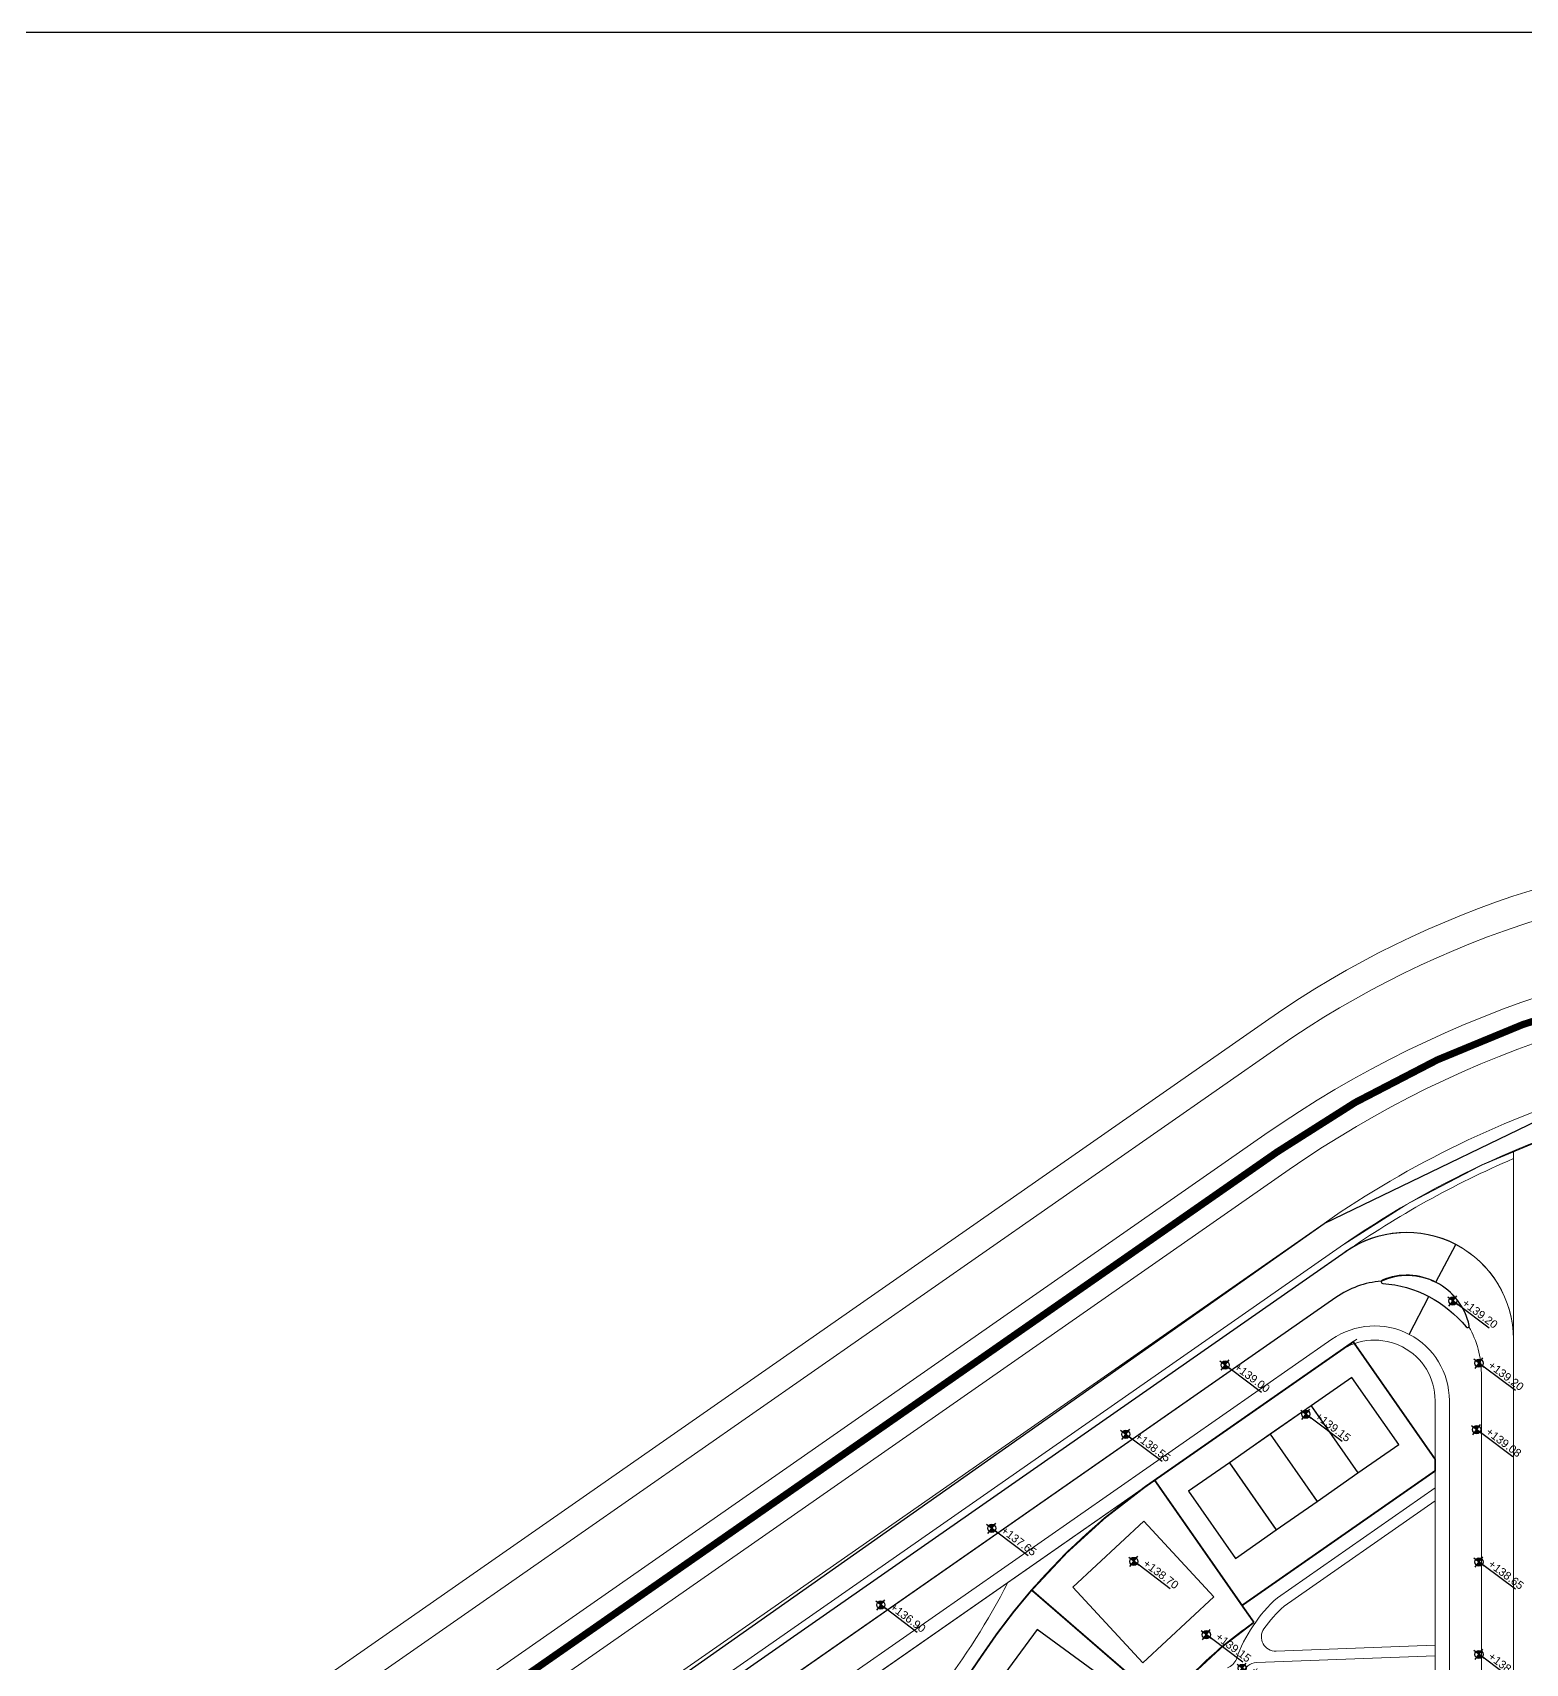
# Model space of a CAD drawing. Header units: inches. Extents: x 2 to 806, y 2 to 666.
# Drawn here: x 195.6 to 405.4, y 436.6 to 665.8 of the extents above; entities that cross this region are included whole.
import ezdxf
from ezdxf.enums import TextEntityAlignment as Align

# ---------------------------------------------------------------- set-up
doc = ezdxf.new("R2010")
doc.units = ezdxf.units.IN
doc.header["$MEASUREMENT"] = 0
for name, pattern in [('( Hidden )', [0.375, 0.25, -0.125]), ('ACAD_ISO04W100', [30, 24, -3, 0, -3]), ('DASHED', [0.75, 0.5, -0.25]), ('DASHED2', [0.375, 0.25, -0.125])]:
    doc.linetypes.add(name, pattern=pattern)
for name, color, linetype in [('ASPHALT', 4, 'Continuous'), ('City_Axies', 10, 'Continuous'), ('City_Edge', 6, 'Continuous'), ('city_green', 3, 'Continuous'), ('City_road', 170, 'Continuous'), ('CL', 1, 'ACAD_ISO04W100'), ('comments', 1, 'Continuous'), ('ELV2', 4, 'Continuous'), ('Land line', 210, 'Continuous'), ('pathway levels', 250, 'Continuous'), ('PAVEMENT', 2, 'Continuous'), ('set pack', 253, 'DASHED2'), ('SITE', 85, 'Continuous')]:
    doc.layers.add(name, color=color, linetype=linetype)
doc.styles.add('SDC-TEXT', font='arial.ttf')
doc.linetypes.add('FENCELINE2', pattern='A,0.25,-0.1,[132,ltypeshp.shx,S=0.1,R=0,X=-0.1,Y=0],-0.1,1', length=1.45)

# ---------------------------------------------------------------- blocks, each defined once
blk = doc.blocks.new('*U410')
for points in [[(0, 1.02, 0.414214), (-1.02, 0), (0, 0)], [(0, -1.02, 0.414214), (1.02, 0), (0, 0)]]:
    blk.add_hatch(color=256).paths.add_polyline_path(points)
for p, q in [((1.62, 0), (-1.62, 0)), ((0, -1.62), (0, 1.62)), ((0, 0), (1.62, 0)), ((11.38, 0), (1.62, 0))]:
    blk.add_line(p, q)
blk.add_circle((0, 0), 1.02)
at = {"style": 'SDC-TEXT'}
blk.add_attdef('LEVEL', text='', height=2, dxfattribs=at).set_placement((2.24, 2.53), align=Align.TOP_LEFT)
blk.add_attdef('T.O.C.', (2.24, -2.56), '', height=2, dxfattribs=at)
blk = doc.blocks.new('*U408')
for points in [[(0, 1.02, 0.414214), (-1.02, 0), (0, 0)], [(0, -1.02, 0.414214), (1.02, 0), (0, 0)]]:
    blk.add_hatch(color=256).paths.add_polyline_path(points)
for p, q in [((1.62, 0), (-1.62, 0)), ((0, -1.62), (0, 1.62)), ((0, 0), (1.62, 0)), ((11.38, 0), (1.62, 0))]:
    blk.add_line(p, q)
blk.add_circle((0, 0), 1.02)
at = {"style": 'SDC-TEXT'}
blk.add_attdef('LEVEL', text='', height=2, dxfattribs=at).set_placement((2.24, 2.53), align=Align.TOP_LEFT)
blk.add_attdef('T.O.C.', (2.24, -2.56), '', height=2, dxfattribs=at)
blk = doc.blocks.new('*U406')
for points in [[(0, 1.02, 0.414214), (-1.02, 0), (0, 0)], [(0, -1.02, 0.414214), (1.02, 0), (0, 0)]]:
    blk.add_hatch(color=256).paths.add_polyline_path(points)
for p, q in [((1.62, 0), (-1.62, 0)), ((0, -1.62), (0, 1.62)), ((0, 0), (1.62, 0)), ((11.38, 0), (1.62, 0))]:
    blk.add_line(p, q)
blk.add_circle((0, 0), 1.02)
at = {"style": 'SDC-TEXT'}
blk.add_attdef('LEVEL', text='', height=2, dxfattribs=at).set_placement((2.24, 2.53), align=Align.TOP_LEFT)
blk.add_attdef('T.O.C.', (2.24, -2.56), '', height=2, dxfattribs=at)
blk = doc.blocks.new('*U405')
for points in [[(0, 1.02, 0.414214), (-1.02, 0), (0, 0)], [(0, -1.02, 0.414214), (1.02, 0), (0, 0)]]:
    blk.add_hatch(color=256).paths.add_polyline_path(points)
for p, q in [((1.62, 0), (-1.62, 0)), ((0, -1.62), (0, 1.62)), ((0, 0), (1.62, 0)), ((11.38, 0), (1.62, 0))]:
    blk.add_line(p, q)
blk.add_circle((0, 0), 1.02)
at = {"style": 'SDC-TEXT'}
blk.add_attdef('LEVEL', text='', height=2, dxfattribs=at).set_placement((2.24, 2.53), align=Align.TOP_LEFT)
blk.add_attdef('T.O.C.', (2.24, -2.56), '', height=2, dxfattribs=at)
blk = doc.blocks.new('*U404')
for points in [[(0, 1.02, 0.414214), (-1.02, 0), (0, 0)], [(0, -1.02, 0.414214), (1.02, 0), (0, 0)]]:
    blk.add_hatch(color=256).paths.add_polyline_path(points)
for p, q in [((1.62, 0), (-1.62, 0)), ((0, -1.62), (0, 1.62)), ((0, 0), (1.62, 0)), ((11.38, 0), (1.62, 0))]:
    blk.add_line(p, q)
blk.add_circle((0, 0), 1.02)
at = {"style": 'SDC-TEXT'}
blk.add_attdef('LEVEL', text='', height=2, dxfattribs=at).set_placement((2.24, 2.53), align=Align.TOP_LEFT)
blk.add_attdef('T.O.C.', (2.24, -2.56), '', height=2, dxfattribs=at)
blk = doc.blocks.new('*U402')
for points in [[(0, 1.02, 0.414214), (-1.02, 0), (0, 0)], [(0, -1.02, 0.414214), (1.02, 0), (0, 0)]]:
    blk.add_hatch(color=256).paths.add_polyline_path(points)
for p, q in [((1.62, 0), (-1.62, 0)), ((0, -1.62), (0, 1.62)), ((0, 0), (1.62, 0)), ((11.38, 0), (1.62, 0))]:
    blk.add_line(p, q)
blk.add_circle((0, 0), 1.02)
at = {"style": 'SDC-TEXT'}
blk.add_attdef('LEVEL', text='', height=2, dxfattribs=at).set_placement((2.24, 2.53), align=Align.TOP_LEFT)
blk.add_attdef('T.O.C.', (2.24, -2.56), '', height=2, dxfattribs=at)
blk = doc.blocks.new('*U398')
for points in [[(0, 1.02, 0.414214), (-1.02, 0), (0, 0)], [(0, -1.02, 0.414214), (1.02, 0), (0, 0)]]:
    blk.add_hatch(color=256).paths.add_polyline_path(points)
for p, q in [((1.62, 0), (-1.62, 0)), ((0, -1.62), (0, 1.62)), ((0, 0), (1.62, 0)), ((11.38, 0), (1.62, 0))]:
    blk.add_line(p, q)
blk.add_circle((0, 0), 1.02)
at = {"style": 'SDC-TEXT'}
blk.add_attdef('LEVEL', text='', height=2, dxfattribs=at).set_placement((2.24, 2.53), align=Align.TOP_LEFT)
blk.add_attdef('T.O.C.', (2.24, -2.56), '', height=2, dxfattribs=at)
blk = doc.blocks.new('*U399')
for points in [[(0, 1.02, 0.414214), (-1.02, 0), (0, 0)], [(0, -1.02, 0.414214), (1.02, 0), (0, 0)]]:
    blk.add_hatch(color=256).paths.add_polyline_path(points)
for p, q in [((1.62, 0), (-1.62, 0)), ((0, -1.62), (0, 1.62)), ((0, 0), (1.62, 0)), ((11.38, 0), (1.62, 0))]:
    blk.add_line(p, q)
blk.add_circle((0, 0), 1.02)
at = {"style": 'SDC-TEXT'}
blk.add_attdef('LEVEL', text='', height=2, dxfattribs=at).set_placement((2.24, 2.53), align=Align.TOP_LEFT)
blk.add_attdef('T.O.C.', (2.24, -2.56), '', height=2, dxfattribs=at)
blk = doc.blocks.new('*U397')
for points in [[(0, 1.02, 0.414214), (-1.02, 0), (0, 0)], [(0, -1.02, 0.414214), (1.02, 0), (0, 0)]]:
    blk.add_hatch(color=256).paths.add_polyline_path(points)
for p, q in [((1.62, 0), (-1.62, 0)), ((0, -1.62), (0, 1.62)), ((0, 0), (1.62, 0)), ((11.38, 0), (1.62, 0))]:
    blk.add_line(p, q)
blk.add_circle((0, 0), 1.02)
at = {"style": 'SDC-TEXT'}
blk.add_attdef('LEVEL', text='', height=2, dxfattribs=at).set_placement((2.24, 2.53), align=Align.TOP_LEFT)
blk.add_attdef('T.O.C.', (2.24, -2.56), '', height=2, dxfattribs=at)
blk = doc.blocks.new('*U395')
for points in [[(0, 1.02, 0.414214), (-1.02, 0), (0, 0)], [(0, -1.02, 0.414214), (1.02, 0), (0, 0)]]:
    blk.add_hatch(color=256).paths.add_polyline_path(points)
for p, q in [((1.62, 0), (-1.62, 0)), ((0, -1.62), (0, 1.62)), ((0, 0), (1.62, 0)), ((11.38, 0), (1.62, 0))]:
    blk.add_line(p, q)
blk.add_circle((0, 0), 1.02)
at = {"style": 'SDC-TEXT'}
blk.add_attdef('LEVEL', text='', height=2, dxfattribs=at).set_placement((2.24, 2.53), align=Align.TOP_LEFT)
blk.add_attdef('T.O.C.', (2.24, -2.56), '', height=2, dxfattribs=at)
blk = doc.blocks.new('*U396')
for points in [[(0, 1.02, 0.414214), (-1.02, 0), (0, 0)], [(0, -1.02, 0.414214), (1.02, 0), (0, 0)]]:
    blk.add_hatch(color=256).paths.add_polyline_path(points)
for p, q in [((1.62, 0), (-1.62, 0)), ((0, -1.62), (0, 1.62)), ((0, 0), (1.62, 0)), ((11.38, 0), (1.62, 0))]:
    blk.add_line(p, q)
blk.add_circle((0, 0), 1.02)
at = {"style": 'SDC-TEXT'}
blk.add_attdef('LEVEL', text='', height=2, dxfattribs=at).set_placement((2.24, 2.53), align=Align.TOP_LEFT)
blk.add_attdef('T.O.C.', (2.24, -2.56), '', height=2, dxfattribs=at)
blk = doc.blocks.new('*U220')
for points in [[(0, 1.02, 0.414214), (-1.02, 0), (0, 0)], [(0, -1.02, 0.414214), (1.02, 0), (0, 0)]]:
    blk.add_hatch(color=256).paths.add_polyline_path(points)
for p, q in [((1.62, 0), (-1.62, 0)), ((0, -1.62), (0, 1.62)), ((0, 0), (1.62, 0)), ((11.38, 0), (1.62, 0))]:
    blk.add_line(p, q)
blk.add_circle((0, 0), 1.02)
at = {"style": 'SDC-TEXT'}
blk.add_attdef('LEVEL', text='', height=2, dxfattribs=at).set_placement((2.24, 2.53), align=Align.TOP_LEFT)
blk.add_attdef('T.O.C.', (2.24, -2.56), '', height=2, dxfattribs=at)
blk = doc.blocks.new('*U131')
for points in [[(0, 1.02, 0.414214), (-1.02, 0), (0, 0)], [(0, -1.02, 0.414214), (1.02, 0), (0, 0)]]:
    blk.add_hatch(color=256).paths.add_polyline_path(points)
for p, q in [((1.62, 0), (-1.62, 0)), ((0, -1.62), (0, 1.62)), ((0, 0), (1.62, 0)), ((11.38, 0), (1.62, 0))]:
    blk.add_line(p, q)
blk.add_circle((0, 0), 1.02)
at = {"style": 'SDC-TEXT'}
blk.add_attdef('LEVEL', text='', height=2, dxfattribs=at).set_placement((2.24, 2.53), align=Align.TOP_LEFT)
blk.add_attdef('T.O.C.', (2.24, -2.56), '', height=2, dxfattribs=at)

msp = doc.modelspace()

# ---------------------------------------------------------------- linework, layer by layer
at = {"linetype": 'ByBlock', "lineweight": 0}
for p, q in [((95.635, 316.887), (370.462, 508.476)), ((370.438, 508.459), (95.635, 316.887)), ((139.972, 328.291), (379.355, 495.17))]:
    msp.add_line(p, q, dxfattribs=at)
for points in [[(380.189, 494.533, 0.0005978), (379.927, 494.35), (379.926, 494.35, -0.0002985)], [(380.058, 494.441, -0.0026747), (380.189, 494.533)]]:
    msp.add_lwpolyline(points, format="xyb", dxfattribs=at)
for centre, radius, start, end in [((456.244, 385.425), 150, 90.07868, 124.89265), ((456.244, 385.425), 150, 90.07868, 124.88133), ((456.558, 384.425), 135, 105.3555, 124.88128)]:
    msp.add_arc(centre, radius, start, end, dxfattribs=at)
at = {"layer": 'ASPHALT', "lineweight": 0}
for p, q in [((403.679, 507.55), (403.681, 425.987)), ((380.189, 494.533), (140.544, 327.47))]:
    msp.add_line(p, q, dxfattribs=at)
msp.add_lwpolyline([(378.175, 482.158), (204.541, 361.114, 0.678025), (208.348, 344.831), (289.105, 332.667, 0.4506325), (394.681, 425.99), (394.68, 473.545, 0.6060949), (378.175, 482.158)], format="xyb", dxfattribs=at)
msp.add_lwpolyline([(379.319, 480.517), (205.685, 359.473, 0.678025), (208.646, 346.809), (289.376, 334.649, 0.450546), (392.681, 425.99), (392.68, 473.545, 0.6060949)], format="xyb", close=True, dxfattribs=at)
for centre, radius, start, end in [((456.558, 384.425), 134, 113.24252, 124.88128), ((388.679, 482.167), 15, 0.00192, 124.47224), ((388.679, 482.167), 9, 12.44264, 112.44057), ((385.339, 490.254), 0.25, 112.44057, 266.03018), ((384.18, 473.544), 16.5, 38.85302, 86.03018), ((397.224, 484.052), 0.25, 218.85302, 12.44264)]:
    msp.add_arc(centre, radius, start, end, dxfattribs=at)
at = {"layer": 'City_Axies', "lineweight": 0}
msp.add_line((370.456, 508.471), (95.635, 316.887), dxfattribs=at)
msp.add_arc((456.248, 385.411), 150.014, 90.00248, 124.88255, dxfattribs=at)
at = {"layer": 'City_Edge', "lineweight": 0, "ltscale": 10}
for p, q in [((370.558, 523.17), (88.773, 326.731)), ((377.067, 498.452), (138.505, 332.144))]:
    msp.add_line(p, q, dxfattribs=at)
for centre, radius, start in [((447.761, 412.424), 135, 90.00248), ((456.558, 384.425), 139, 106.68212)]:
    msp.add_arc(centre, radius, start, 124.88128, dxfattribs=at)
at = {"layer": 'city_green', "lineweight": 0}
for p, q in [((368.746, 510.936), (50.871, 289.337)), ((372.177, 506.014), (54.302, 284.415))]:
    msp.add_line(p, q, dxfattribs=at)
for radius, start, end in [(153.014, 90.00249, 124.88003), (147.014, 90.00247, 124.88)]:
    msp.add_arc((456.248, 385.411), radius, start, end, dxfattribs=at)
at = {"layer": 'City_road', "lineweight": 0}
for p, q in [((369.301, 527.17), (86.485, 330.012)), ((379.355, 495.17), (139.972, 328.291))]:
    msp.add_line(p, q, dxfattribs=at)
msp.add_arc((446.504, 416.424), 135, 90.00248, 124.88128, dxfattribs=at)
at = {"layer": 'CL', "lineweight": 0, "ltscale": 5}
for p, q in [((378.745, 488.041), (143.117, 323.779)), ((399.18, 477.377), (399.181, 425.987))]:
    msp.add_line(p, q, dxfattribs=at)
for start, end in [(94.75618, 124.88128), (0.00192, 30.12702)]:
    msp.add_arc((386.18, 477.377), 13, start, end, dxfattribs=at)
at = {"layer": 'comments', "color": 3, "linetype": 'ByBlock'}
msp.add_line((389.038, 482.853), (391.814, 488.172), dxfattribs=at)
at = {"layer": 'comments', "color": 6, "linetype": 'ByBlock'}
msp.add_lwpolyline([(805.862, 665.831), (2.345, 665.831), (2.345, 2.465), (805.862, 2.465)], close=True, dxfattribs=at)
msp.add_lwpolyline([(588.492, 237.295), (510.786, 237.222), (277.947, 75.14), (129.763, 283.482), (124.064, 297.288), (124.072, 309.621), (131.269, 325.395), (377.067, 498.452), (416.657, 517.574)], dxfattribs=at)
at = {"layer": 'comments', "color": 3, "linetype": 'ByBlock'}
for points in [[(385.102, 490.332, -0.2364401), (392.785, 490.177), (395.58, 495.486, 0.280505), (380.013, 494.41)], [(385.102, 490.332, 0.1322079), (378.745, 488.041), (165.849, 339.626), (163.66, 343.586), (380.189, 494.533)]]:
    msp.add_lwpolyline(points, format="xyb", dxfattribs=at)
msp.add_lwpolyline([(385.244, 490.485, 0.7925165), (385.322, 490.005, -0.2088069), (397.029, 483.895, 0.7925165), (397.468, 484.106, 0.4662967)], format="xyb", close=True, dxfattribs=at)
for points in [[(387.573, 467.377), (380.995, 476.81), (375.255, 472.807), (381.832, 463.373)], [(361.58, 445.94), (351.726, 456.577), (341.749, 447.334), (351.604, 436.697)], [(348.45, 432.794), (336.753, 441.363), (328.716, 430.392), (340.413, 421.823)]]:
    msp.add_lwpolyline(points, close=True, dxfattribs=at)
for points in [[(375.255, 472.807), (369.514, 468.803), (376.09, 459.37), (381.832, 463.373)], [(369.514, 468.803), (363.771, 464.799), (370.348, 455.365), (376.09, 459.37)], [(363.771, 464.799), (358.028, 460.794), (364.606, 451.361), (370.348, 455.365)]]:
    msp.add_lwpolyline(points, dxfattribs=at)
at = {"layer": 'comments', "color": 3, "linetype": 'ByBlock', "lineweight": 0}
for centre, radius, start, end in [((384.403, 430.275), 20.847, 117.99653, 117.99654), ((384.403, 430.275), 20.847, 131.77249, 160.55156), ((384.403, 430.275), 19.347, 132.03485, 144.62902), ((370.258, 440.317), 2, 144.62902, 272.21859), ((362.859, 437.882), 2, 288.06895, 340.55156), ((367.632, 434.711), 2, 92.21859, 165.18402)]:
    msp.add_arc(centre, radius, start, end, dxfattribs=at)
at = {"layer": 'Land line', "lineweight": 0}
for p, q in [((392.682, 465.295), (381.149, 481.837)), ((392.682, 463.669), (392.682, 465.295)), ((365.54, 444.745), (353.243, 462.381)), ((367.212, 442.372), (353.246, 462.378)), ((365.54, 444.745), (367.212, 442.372))]:
    msp.add_line(p, q, dxfattribs=at)
for centre, radius, start, end in [((245.88, 491.794), 97.006, 332.99425, 332.99425), ((403.923, 388.239), 89.774, 124.35405, 139.18688), ((405.378, 386.807), 91.811, 139.10442, 146.49492), ((245.439, 492.689), 100, 321.82642, 326.49492)]:
    msp.add_arc(centre, radius, start, end, dxfattribs=at)
at = {"layer": 'PAVEMENT', "lineweight": 0}
for p, q in [((381.677, 482.161), (264.171, 400.245)), ((392.68, 473.545), (392.68, 452.584)), ((392.68, 463.666), (392.68, 465.293)), ((370.515, 445.823), (392.68, 461.277)), ((371.448, 444.645), (392.68, 459.448)), ((392.681, 425.957), (392.68, 452.584)), ((366.673, 443.145), (366.669, 443.142)), ((392.623, 439.182), (370.335, 438.319)), ((392.681, 437.683), (367.555, 436.71))]:
    msp.add_line(p, q, dxfattribs=at)
at = {"layer": 'PAVEMENT', "linetype": 'FENCELINE2', "lineweight": 0, "ltscale": 70, "const_width": 0.125}
msp.add_lwpolyline([(616.534, 519.432), (512.15, 519.427), (501.15, 513.927), (485.678, 513.926, 0.4142116), (478.678, 506.926), (465.678, 506.907, 0.4091423), (458.8, 513.905, 0.0259271), (445.386, 513.442, -0.0645411), (439.735, 513.682), (429.633, 515.432, 0.0875473), (420.809, 514.605, 0.085404), (379.355, 495.17), (139.972, 328.291, 0.4135441), (132.229, 285.19), (277.947, 75.14), (509.122, 236.296), (657.544, 236.301)], format="xyb", dxfattribs=at)
at = {"layer": 'PAVEMENT', "lineweight": 0}
for centre, radius, start, end in [((456.558, 384.425), 135, 105.3555, 124.88128), ((384.18, 473.544), 8.5, 0.00192, 124.88128), ((245.434, 492.694), 98.007, 311.59652, 332.85669), ((297.568, 427.881), 134.607, 306.04511, 3.79403)]:
    msp.add_arc(centre, radius, start, end, dxfattribs=at)
at = {"layer": 'set pack', "linetype": 'ByBlock', "lineweight": 0, "ltscale": 70}
msp.add_line((403.679, 508.637), (403.679, 482.167), dxfattribs=at)
at = {"layer": 'set pack', "linetype": 'DASHED', "lineweight": 0, "ltscale": 70}
for p, q in [((379.927, 494.35), (380.101, 494.472)), ((375.22, 472.858), (381.796, 463.424)), ((369.478, 468.854), (376.055, 459.42)), ((363.736, 464.85), (370.313, 455.416)), ((367.212, 442.372), (365.552, 444.753))]:
    msp.add_line(p, q, dxfattribs=at)
at = {"layer": 'set pack', "color": 1, "linetype": 'DASHED', "lineweight": 0, "ltscale": 70}
for p, q in [((392.682, 463.669), (365.54, 444.745)), ((335.978, 446.914), (354.655, 430.738))]:
    msp.add_line(p, q, dxfattribs=at)
at = {"layer": 'set pack', "color": 5, "linetype": '( Hidden )', "lineweight": 0, "ltscale": 250, "const_width": 1}
msp.add_lwpolyline([(677.534, 535.434), (456.038, 535.425, 0.1530333), (370.462, 508.476), (95.635, 316.887), (268.103, 68.277), (509.122, 236.296), (677.544, 236.302)], format="xyb", close=True, dxfattribs=at)
at = {"layer": 'set pack', "color": 5, "linetype": '( Hidden )', "lineweight": 0, "ltscale": 0.5, "const_width": 1}
msp.add_lwpolyline([(677.534, 535.434), (456.038, 535.425, 0.1530333), (370.462, 508.476), (95.635, 316.887), (268.103, 68.277), (509.122, 236.296), (677.544, 236.302)], format="xyb", close=True, dxfattribs=at)
at = {"layer": 'set pack', "color": 1, "linetype": 'ByBlock', "lineweight": 0, "const_width": 0.25}
msp.add_lwpolyline([(392.68, 463.667), (392.68, 465.299), (381.17, 481.808), (353.263, 462.353), (365.55, 444.752)], close=True, dxfattribs=at)
at = {"layer": 'set pack', "linetype": 'DASHED', "lineweight": 0, "ltscale": 70}
for points in [[(364.606, 451.361), (358.028, 460.794), (380.995, 476.81), (387.573, 467.377)], [(341.749, 447.334), (351.726, 456.577), (361.58, 445.94), (351.604, 436.697)], [(328.716, 430.392), (336.753, 441.363), (348.45, 432.794), (340.413, 421.823)]]:
    msp.add_lwpolyline(points, close=True, dxfattribs=at)
at = {"layer": 'set pack', "color": 1, "linetype": 'ByBlock', "lineweight": 0, "const_width": 0.25}
for points in [[(367.212, 442.372), (365.54, 444.745), (353.263, 462.353), (351.908, 461.408, 0.060192), (335.978, 446.914), (354.655, 430.738, -0.0702403)], [(349.418, 423.853), (354.655, 430.738), (335.978, 446.914, 0.0322583), (328.823, 437.488, -0.020373), (324.053, 430.885), (343.471, 415.619, 0.020373)]]:
    msp.add_lwpolyline(points, format="xyb", close=True, dxfattribs=at)
at = {"layer": 'set pack', "linetype": 'ByBlock', "lineweight": 0}
for centre, radius, start in [((456.558, 384.425), 134, 113.24252), ((388.679, 482.167), 15, 0.00192)]:
    msp.add_arc(centre, radius, start, 124.88127, dxfattribs=at)
at = {"layer": 'set pack', "color": 1, "linetype": 'ByBlock', "lineweight": 0}
msp.add_arc((402.136, 392.081), 61.228, 124.77701, 140.8485, dxfattribs=at)
at = {"layer": 'SITE', "lineweight": 0}
msp.add_line((370.462, 508.476), (95.635, 316.887), dxfattribs=at)
msp.add_arc((456.244, 385.425), 150, 90.00245, 124.88125, dxfattribs=at)

# ---------------------------------------------------------------- block references
at = {"layer": 'ELV2', "color": 252}
ref = msp.add_blockref('*U404', (395.176, 487.552), dxfattribs=dict(at, xscale=0.5625047716006252, yscale=0.5625047716006252, zscale=0.5625047716006252, rotation=323.0401138320281))
ref.add_attrib('LEVEL', '+139.20', dxfattribs={"layer": '0', "height": 1.125, "rotation": 323.04011, "style": 'SDC-TEXT'}).set_placement((397.039, 487.932), align=Align.TOP_LEFT)
ref = msp.add_blockref('*U402', (363.166, 478.54), dxfattribs=dict(at, xscale=0.5625047716006252, yscale=0.5625047716006252, zscale=0.5625047716006252, rotation=323.0401138320281))
ref.add_attrib('LEVEL', '+139.00', dxfattribs={"layer": '0', "height": 1.125, "rotation": 323.04011, "style": 'SDC-TEXT'}).set_placement((365.03, 478.921), align=Align.TOP_LEFT)
ref = msp.add_blockref('*U405', (398.838, 478.802), dxfattribs=dict(at, xscale=0.5625047716006252, yscale=0.5625047716006252, zscale=0.5625047716006252, rotation=323.0401138320281))
ref.add_attrib('LEVEL', '+139.20', dxfattribs={"layer": '0', "height": 1.125, "rotation": 323.04011, "style": 'SDC-TEXT'}).set_placement((400.702, 479.183), align=Align.TOP_LEFT)
ref = msp.add_blockref('*U398', (374.517, 471.624), dxfattribs=dict(at, xscale=0.5625047716006252, yscale=0.5625047716006252, zscale=0.5625047716006252, rotation=323.0401138320281))
ref.add_attrib('LEVEL', '+139.15', dxfattribs={"layer": '0', "height": 1.125, "rotation": 323.04011, "style": 'SDC-TEXT'}).set_placement((376.38, 472.004), align=Align.TOP_LEFT)
ref = msp.add_blockref('*U399', (349.204, 468.807), dxfattribs=dict(at, xscale=0.5625047716006252, yscale=0.5625047716006252, zscale=0.5625047716006252, rotation=323.0401138320281))
ref.add_attrib('LEVEL', '+138.55', dxfattribs={"layer": '0', "height": 1.125, "rotation": 323.04011, "style": 'SDC-TEXT'}).set_placement((351.067, 469.187), align=Align.TOP_LEFT)
ref = msp.add_blockref('*U406', (398.508, 469.463), dxfattribs=dict(at, xscale=0.5625047716006252, yscale=0.5625047716006252, zscale=0.5625047716006252, rotation=323.0401138320281))
ref.add_attrib('LEVEL', '+139.08', dxfattribs={"layer": '0', "height": 1.125, "rotation": 323.04011, "style": 'SDC-TEXT'}).set_placement((400.371, 469.843), align=Align.TOP_LEFT)
ref = msp.add_blockref('*U395', (330.372, 455.588), dxfattribs=dict(at, xscale=0.5625047716006252, yscale=0.5625047716006252, zscale=0.5625047716006252, rotation=323.0401138320281))
ref.add_attrib('LEVEL', '+137.65', dxfattribs={"layer": '0', "height": 1.125, "rotation": 323.04011, "style": 'SDC-TEXT'}).set_placement((332.235, 455.969), align=Align.TOP_LEFT)
ref = msp.add_blockref('*U397', (350.34, 450.936), dxfattribs=dict(at, xscale=0.5625047716006252, yscale=0.5625047716006252, zscale=0.5625047716006252, rotation=323.0401138320281))
ref.add_attrib('LEVEL', '+138.70', dxfattribs={"layer": '0', "height": 1.125, "rotation": 323.04011, "style": 'SDC-TEXT'}).set_placement((352.203, 451.316), align=Align.TOP_LEFT)
ref = msp.add_blockref('*U408', (398.839, 450.863), dxfattribs=dict(at, xscale=0.5625047716006252, yscale=0.5625047716006252, zscale=0.5625047716006252, rotation=323.0401138320281))
ref.add_attrib('LEVEL', '+138.65', dxfattribs={"layer": '0', "height": 1.125, "rotation": 323.04011, "style": 'SDC-TEXT'}).set_placement((400.702, 451.243), align=Align.TOP_LEFT)
ref = msp.add_blockref('*U396', (314.785, 444.812), dxfattribs=dict(at, xscale=0.5625047716006252, yscale=0.5625047716006252, zscale=0.5625047716006252, rotation=323.0401138320281))
ref.add_attrib('LEVEL', '+136.90', dxfattribs={"layer": '0', "height": 1.125, "rotation": 323.04011, "style": 'SDC-TEXT'}).set_placement((316.648, 445.193), align=Align.TOP_LEFT)
ref = msp.add_blockref('*U410', (398.84, 437.862), dxfattribs=dict(at, xscale=0.5625047716006252, yscale=0.5625047716006252, zscale=0.5625047716006252, rotation=323.0401138320281))
ref.add_attrib('LEVEL', '+138.35', dxfattribs={"layer": '0', "height": 1.125, "rotation": 323.04011, "style": 'SDC-TEXT'}).set_placement((400.703, 438.243), align=Align.TOP_LEFT)
at = {"layer": 'pathway levels', "color": 252}
ref = msp.add_blockref('*U131', (360.518, 440.631), dxfattribs=dict(at, xscale=0.5625047716006252, yscale=0.5625047716006252, zscale=0.5625047716006252, rotation=323.0401138320281))
ref.add_attrib('LEVEL', '+139.15', dxfattribs={"layer": '0', "height": 1.125, "rotation": 323.04011, "style": 'SDC-TEXT'}).set_placement((362.381, 441.012), align=Align.TOP_LEFT)
ref = msp.add_blockref('*U220', (365.568, 435.922), dxfattribs=dict(at, xscale=0.5625047716006252, yscale=0.5625047716006252, zscale=0.5625047716006252, rotation=323.0401138320281))
ref.add_attrib('LEVEL', '+138.60', dxfattribs={"layer": '0', "height": 1.125, "rotation": 323.04011, "style": 'SDC-TEXT'}).set_placement((367.431, 436.302), align=Align.TOP_LEFT)

doc.saveas('drawing.dxf')
